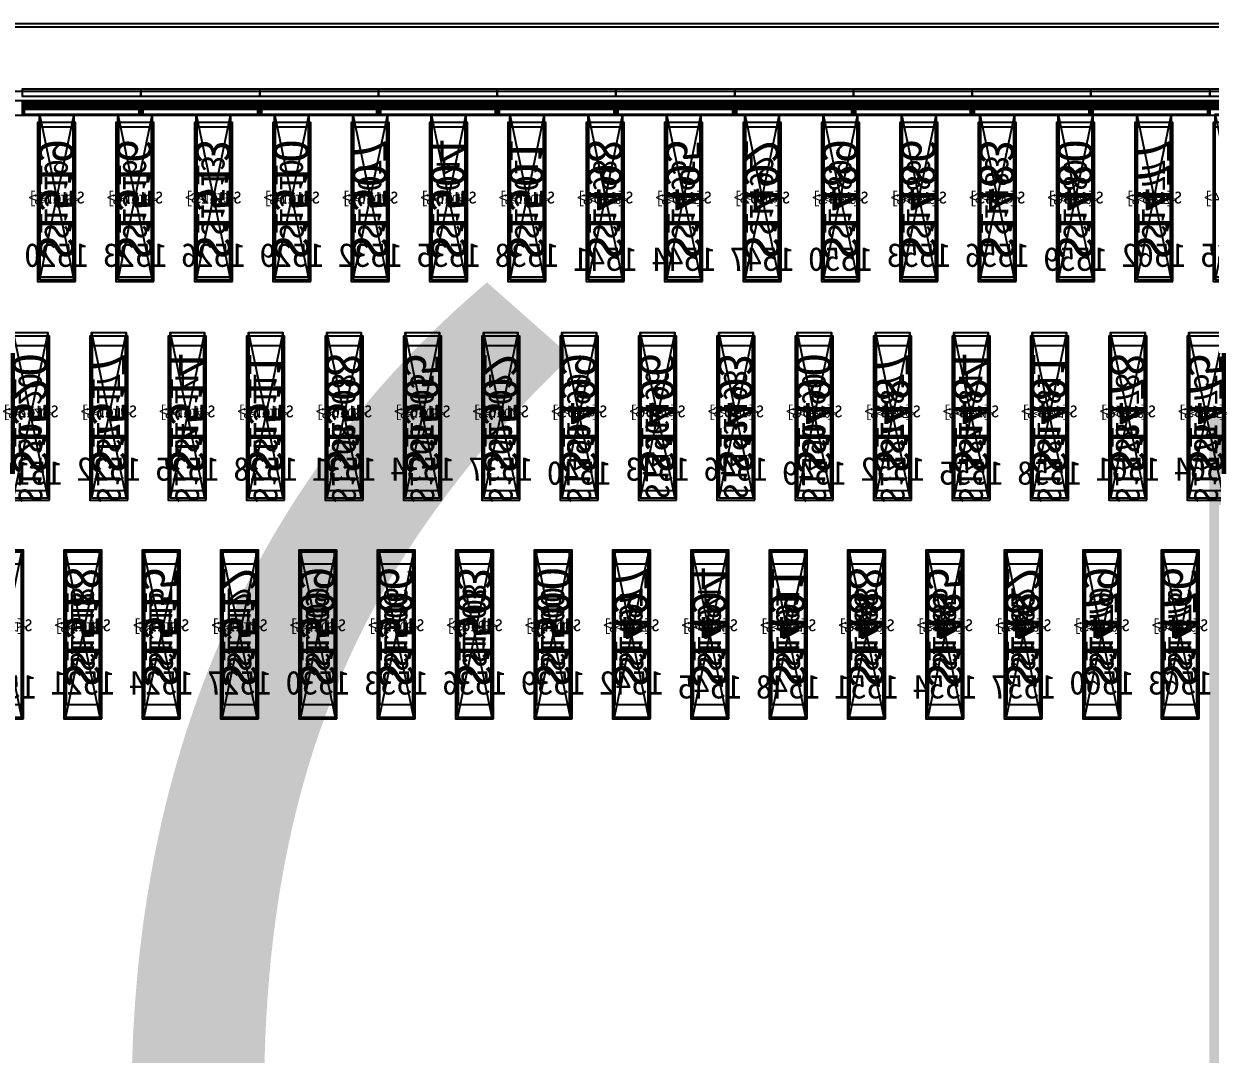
# Model space of a CAD drawing. Header units: millimetres. Extents: x 427 to 2444, y 137 to 817.
# Drawn here: x 1131.9975 to 1132.4971, y 301.2176 to 301.6514 of the extents above; entities that cross this region are included whole.
import ezdxf
from ezdxf.enums import TextEntityAlignment as Align

# ---------------------------------------------------------------- set-up
doc = ezdxf.new("R2010")
doc.units = ezdxf.units.MM
for name, color, linetype in [('L0', 211, 'Continuous'), ('L102', 91, 'Continuous'), ('L114', 213, 'Continuous'), ('L240', 60, 'Continuous'), ('L241', 200, 'Continuous'), ('L242', 51, 'Continuous'), ('L245', 53, 'Continuous'), ('L246', 93, 'Continuous'), ('L247', 13, 'Continuous'), ('L248', 171, 'Continuous'), ('L59', 140, 'Continuous'), ('L63', 4, 'Continuous'), ('L98', 150, 'Continuous')]:
    doc.layers.add(name, color=color, linetype=linetype)
doc.styles.add('txt', font='simhei.ttf')

# ---------------------------------------------------------------- blocks, each defined once
blk = doc.blocks.new('HX8394_F_PAD')
at = {"layer": 'L0'}
blk.add_lwpolyline([(-13.86, -0.4025), (-13.86, 0.4025), (13.86, 0.4025), (13.86, -0.4025), (-13.86, -0.4025)], close=True, dxfattribs=at)
at = {"layer": 'L241'}
blk.add_lwpolyline([(-13.9, -0.435), (-13.9, 0.435), (13.9, 0.435), (13.9, -0.435), (-13.9, -0.435)], close=True, dxfattribs=at)
at = {"layer": 'L242'}
for points in [[(3.167, 0.3285), (3.1655, 0.33), (3.1655, 0.392), (3.167, 0.3935), (3.18, 0.3935), (3.1815, 0.392), (3.1815, 0.33), (3.18, 0.3285), (3.167, 0.3285)], [(3.2, 0.3285), (3.1985, 0.33), (3.1985, 0.392), (3.2, 0.3935), (3.213, 0.3935), (3.2145, 0.392), (3.2145, 0.33), (3.213, 0.3285), (3.2, 0.3285)], [(3.233, 0.3285), (3.2315, 0.33), (3.2315, 0.392), (3.233, 0.3935), (3.246, 0.3935), (3.2475, 0.392), (3.2475, 0.33), (3.246, 0.3285), (3.233, 0.3285)], [(3.266, 0.3285), (3.2645, 0.33), (3.2645, 0.392), (3.266, 0.3935), (3.279, 0.3935), (3.2805, 0.392), (3.2805, 0.33), (3.279, 0.3285), (3.266, 0.3285)], [(3.299, 0.3285), (3.2975, 0.33), (3.2975, 0.392), (3.299, 0.3935), (3.312, 0.3935), (3.3135, 0.392), (3.3135, 0.33), (3.312, 0.3285), (3.299, 0.3285)], [(3.332, 0.3285), (3.3305, 0.33), (3.3305, 0.392), (3.332, 0.3935), (3.345, 0.3935), (3.3465, 0.392), (3.3465, 0.33), (3.345, 0.3285), (3.332, 0.3285)], [(3.365, 0.3285), (3.3635, 0.33), (3.3635, 0.392), (3.365, 0.3935), (3.378, 0.3935), (3.3795, 0.392), (3.3795, 0.33), (3.378, 0.3285), (3.365, 0.3285)], [(3.398, 0.3285), (3.3965, 0.33), (3.3965, 0.392), (3.398, 0.3935), (3.411, 0.3935), (3.4125, 0.392), (3.4125, 0.33), (3.411, 0.3285), (3.398, 0.3285)], [(3.431, 0.3285), (3.4295, 0.33), (3.4295, 0.392), (3.431, 0.3935), (3.444, 0.3935), (3.4455, 0.392), (3.4455, 0.33), (3.444, 0.3285), (3.431, 0.3285)], [(3.464, 0.3285), (3.4625, 0.33), (3.4625, 0.392), (3.464, 0.3935), (3.477, 0.3935), (3.4785, 0.392), (3.4785, 0.33), (3.477, 0.3285), (3.464, 0.3285)], [(3.497, 0.3285), (3.4955, 0.33), (3.4955, 0.392), (3.497, 0.3935), (3.51, 0.3935), (3.5115, 0.392), (3.5115, 0.33), (3.51, 0.3285), (3.497, 0.3285)], [(3.53, 0.3285), (3.5285, 0.33), (3.5285, 0.392), (3.53, 0.3935), (3.543, 0.3935), (3.5445, 0.392), (3.5445, 0.33), (3.543, 0.3285), (3.53, 0.3285)], [(3.563, 0.3285), (3.5615, 0.33), (3.5615, 0.392), (3.563, 0.3935), (3.576, 0.3935), (3.5775, 0.392), (3.5775, 0.33), (3.576, 0.3285), (3.563, 0.3285)], [(3.596, 0.3285), (3.5945, 0.33), (3.5945, 0.392), (3.596, 0.3935), (3.609, 0.3935), (3.6105, 0.392), (3.6105, 0.33), (3.609, 0.3285), (3.596, 0.3285)], [(3.629, 0.3285), (3.6275, 0.33), (3.6275, 0.392), (3.629, 0.3935), (3.642, 0.3935), (3.6435, 0.392), (3.6435, 0.33), (3.642, 0.3285), (3.629, 0.3285)], [(3.145, 0.2385), (3.1435, 0.24), (3.1435, 0.302), (3.145, 0.3035), (3.158, 0.3035), (3.1595, 0.302), (3.1595, 0.24), (3.158, 0.2385), (3.145, 0.2385)], [(3.178, 0.2385), (3.1765, 0.24), (3.1765, 0.302), (3.178, 0.3035), (3.191, 0.3035), (3.1925, 0.302), (3.1925, 0.24), (3.191, 0.2385), (3.178, 0.2385)], [(3.211, 0.2385), (3.2095, 0.24), (3.2095, 0.302), (3.211, 0.3035), (3.224, 0.3035), (3.2255, 0.302), (3.2255, 0.24), (3.224, 0.2385), (3.211, 0.2385)], [(3.244, 0.2385), (3.2425, 0.24), (3.2425, 0.302), (3.244, 0.3035), (3.257, 0.3035), (3.2585, 0.302), (3.2585, 0.24), (3.257, 0.2385), (3.244, 0.2385)], [(3.277, 0.2385), (3.2755, 0.24), (3.2755, 0.302), (3.277, 0.3035), (3.29, 0.3035), (3.2915, 0.302), (3.2915, 0.24), (3.29, 0.2385), (3.277, 0.2385)], [(3.31, 0.2385), (3.3085, 0.24), (3.3085, 0.302), (3.31, 0.3035), (3.323, 0.3035), (3.3245, 0.302), (3.3245, 0.24), (3.323, 0.2385), (3.31, 0.2385)], [(3.343, 0.2385), (3.3415, 0.24), (3.3415, 0.302), (3.343, 0.3035), (3.356, 0.3035), (3.3575, 0.302), (3.3575, 0.24), (3.356, 0.2385), (3.343, 0.2385)], [(3.376, 0.2385), (3.3745, 0.24), (3.3745, 0.302), (3.376, 0.3035), (3.389, 0.3035), (3.3905, 0.302), (3.3905, 0.24), (3.389, 0.2385), (3.376, 0.2385)], [(3.409, 0.2385), (3.4075, 0.24), (3.4075, 0.302), (3.409, 0.3035), (3.422, 0.3035), (3.4235, 0.302), (3.4235, 0.24), (3.422, 0.2385), (3.409, 0.2385)], [(3.442, 0.2385), (3.4405, 0.24), (3.4405, 0.302), (3.442, 0.3035), (3.455, 0.3035), (3.4565, 0.302), (3.4565, 0.24), (3.455, 0.2385), (3.442, 0.2385)], [(3.475, 0.2385), (3.4735, 0.24), (3.4735, 0.302), (3.475, 0.3035), (3.488, 0.3035), (3.4895, 0.302), (3.4895, 0.24), (3.488, 0.2385), (3.475, 0.2385)], [(3.508, 0.2385), (3.5065, 0.24), (3.5065, 0.302), (3.508, 0.3035), (3.521, 0.3035), (3.5225, 0.302), (3.5225, 0.24), (3.521, 0.2385), (3.508, 0.2385)], [(3.541, 0.2385), (3.5395, 0.24), (3.5395, 0.302), (3.541, 0.3035), (3.554, 0.3035), (3.5555, 0.302), (3.5555, 0.24), (3.554, 0.2385), (3.541, 0.2385)], [(3.574, 0.2385), (3.5725, 0.24), (3.5725, 0.302), (3.574, 0.3035), (3.587, 0.3035), (3.5885, 0.302), (3.5885, 0.24), (3.587, 0.2385), (3.574, 0.2385)], [(3.607, 0.2385), (3.6055, 0.24), (3.6055, 0.302), (3.607, 0.3035), (3.62, 0.3035), (3.6215, 0.302), (3.6215, 0.24), (3.62, 0.2385), (3.607, 0.2385)], [(3.64, 0.2385), (3.6385, 0.24), (3.6385, 0.302), (3.64, 0.3035), (3.653, 0.3035), (3.6545, 0.302), (3.6545, 0.24), (3.653, 0.2385), (3.64, 0.2385)], [(3.156, 0.1485), (3.1545, 0.15), (3.1545, 0.212), (3.156, 0.2135), (3.169, 0.2135), (3.1705, 0.212), (3.1705, 0.15), (3.169, 0.1485), (3.156, 0.1485)], [(3.189, 0.1485), (3.1875, 0.15), (3.1875, 0.212), (3.189, 0.2135), (3.202, 0.2135), (3.2035, 0.212), (3.2035, 0.15), (3.202, 0.1485), (3.189, 0.1485)], [(3.222, 0.1485), (3.2205, 0.15), (3.2205, 0.212), (3.222, 0.2135), (3.235, 0.2135), (3.2365, 0.212), (3.2365, 0.15), (3.235, 0.1485), (3.222, 0.1485)], [(3.255, 0.1485), (3.2535, 0.15), (3.2535, 0.212), (3.255, 0.2135), (3.268, 0.2135), (3.2695, 0.212), (3.2695, 0.15), (3.268, 0.1485), (3.255, 0.1485)], [(3.288, 0.1485), (3.2865, 0.15), (3.2865, 0.212), (3.288, 0.2135), (3.301, 0.2135), (3.3025, 0.212), (3.3025, 0.15), (3.301, 0.1485), (3.288, 0.1485)], [(3.321, 0.1485), (3.3195, 0.15), (3.3195, 0.212), (3.321, 0.2135), (3.334, 0.2135), (3.3355, 0.212), (3.3355, 0.15), (3.334, 0.1485), (3.321, 0.1485)], [(3.354, 0.1485), (3.3525, 0.15), (3.3525, 0.212), (3.354, 0.2135), (3.367, 0.2135), (3.3685, 0.212), (3.3685, 0.15), (3.367, 0.1485), (3.354, 0.1485)], [(3.387, 0.1485), (3.3855, 0.15), (3.3855, 0.212), (3.387, 0.2135), (3.4, 0.2135), (3.4015, 0.212), (3.4015, 0.15), (3.4, 0.1485), (3.387, 0.1485)], [(3.42, 0.1485), (3.4185, 0.15), (3.4185, 0.212), (3.42, 0.2135), (3.433, 0.2135), (3.4345, 0.212), (3.4345, 0.15), (3.433, 0.1485), (3.42, 0.1485)], [(3.453, 0.1485), (3.4515, 0.15), (3.4515, 0.212), (3.453, 0.2135), (3.466, 0.2135), (3.4675, 0.212), (3.4675, 0.15), (3.466, 0.1485), (3.453, 0.1485)], [(3.486, 0.1485), (3.4845, 0.15), (3.4845, 0.212), (3.486, 0.2135), (3.499, 0.2135), (3.5005, 0.212), (3.5005, 0.15), (3.499, 0.1485), (3.486, 0.1485)], [(3.519, 0.1485), (3.5175, 0.15), (3.5175, 0.212), (3.519, 0.2135), (3.532, 0.2135), (3.5335, 0.212), (3.5335, 0.15), (3.532, 0.1485), (3.519, 0.1485)], [(3.552, 0.1485), (3.5505, 0.15), (3.5505, 0.212), (3.552, 0.2135), (3.565, 0.2135), (3.5665, 0.212), (3.5665, 0.15), (3.565, 0.1485), (3.552, 0.1485)], [(3.585, 0.1485), (3.5835, 0.15), (3.5835, 0.212), (3.585, 0.2135), (3.598, 0.2135), (3.5995, 0.212), (3.5995, 0.15), (3.598, 0.1485), (3.585, 0.1485)], [(3.618, 0.1485), (3.6165, 0.15), (3.6165, 0.212), (3.618, 0.2135), (3.631, 0.2135), (3.6325, 0.212), (3.6325, 0.15), (3.631, 0.1485), (3.618, 0.1485)]]:
    blk.add_lwpolyline(points, close=True, dxfattribs=at)
at = {"layer": 'L247', "style": 'txt'}
for s, p in [('S1477', (3.1735, 0.361)), ('S1480', (3.2065, 0.361)), ('S1483', (3.2395, 0.362666)), ('S1486', (3.2725, 0.361)), ('S1489', (3.3055, 0.361)), ('S1492', (3.3385, 0.362666)), ('S1495', (3.3715, 0.361)), ('S1498', (3.4045, 0.361)), ('S1501', (3.4375, 0.361)), ('S1504', (3.4705, 0.361)), ('S1507', (3.5035, 0.361)), ('S1510', (3.5365, 0.361)), ('S1513', (3.5695, 0.362666)), ('S1516', (3.6025, 0.361)), ('S1519', (3.6355, 0.361)), ('S1475', (3.1515, 0.271)), ('S1478', (3.1845, 0.271)), ('S1481', (3.2175, 0.271)), ('S1484', (3.2505, 0.271)), ('S1487', (3.2835, 0.271)), ('S1490', (3.3165, 0.271)), ('S1493', (3.3495, 0.272666)), ('S1496', (3.3825, 0.272666)), ('S1499', (3.4155, 0.271)), ('S1502', (3.4485, 0.271)), ('S1505', (3.4815, 0.271)), ('S1508', (3.5145, 0.271)), ('S1511', (3.5475, 0.271)), ('S1514', (3.5805, 0.271)), ('S1517', (3.6135, 0.271)), ('S1520', (3.6465, 0.271)), ('S1476', (3.1625, 0.181)), ('S1479', (3.1955, 0.181)), ('S1482', (3.2285, 0.181)), ('S1485', (3.2615, 0.181)), ('S1488', (3.2945, 0.181)), ('S1491', (3.3275, 0.181)), ('S1494', (3.3605, 0.181)), ('S1497', (3.3935, 0.181)), ('S1500', (3.4265, 0.181)), ('S1503', (3.4595, 0.182666)), ('S1506', (3.4925, 0.181)), ('S1509', (3.5255, 0.181)), ('S1512', (3.5585, 0.181)), ('S1515', (3.5915, 0.181)), ('S1518', (3.6245, 0.181))]:
    blk.add_text(s, height=0.01, rotation=90, dxfattribs=at).set_placement(p, align=Align.MIDDLE_CENTER)
at = {"layer": 'L248', "style": 'txt'}
blk.add_text('27800x870(include SR&SL)', height=0.5, dxfattribs=at).set_placement((-0.381772, 0.019694), align=Align.MIDDLE_CENTER)
blk = doc.blocks.new('NTBUMP_65X16')
at = {"layer": 'L242'}
blk.add_lwpolyline([(-0.008, -0.0325), (-0.008, 0.0325), (0.008, 0.0325), (0.008, -0.0325), (-0.008, -0.0325)], close=True, dxfattribs=at)
blk = doc.blocks.new('ILI9881C_AA_NTBUMP_PM_875UM')
at = {"layer": 'L241'}
blk.add_lwpolyline([(-13.92, -0.4375), (-13.92, 0.4375), (13.92, 0.4375), (13.92, -0.4375), (-13.92, -0.4375)], close=True, dxfattribs=at)
at = {"rotation": 180}
for p in [(3.1735, 0.365), (3.2065, 0.365), (3.2395, 0.365), (3.2725, 0.365), (3.3055, 0.365), (3.3385, 0.365), (3.3715, 0.365), (3.4045, 0.365), (3.4375, 0.365), (3.4705, 0.365), (3.5035, 0.365), (3.5365, 0.365), (3.5695, 0.365), (3.6025, 0.365), (3.6355, 0.365), (3.1515, 0.275), (3.1845, 0.275), (3.2175, 0.275), (3.2505, 0.275), (3.2835, 0.275), (3.3165, 0.275), (3.3495, 0.275), (3.3825, 0.275), (3.4155, 0.275), (3.4485, 0.275), (3.4815, 0.275), (3.5145, 0.275), (3.5475, 0.275), (3.5805, 0.275), (3.6135, 0.275), (3.6465, 0.275), (3.1625, 0.185), (3.1955, 0.185), (3.2285, 0.185), (3.2615, 0.185), (3.2945, 0.185), (3.3275, 0.185), (3.3605, 0.185), (3.3935, 0.185), (3.4265, 0.185), (3.4595, 0.185), (3.4925, 0.185), (3.5255, 0.185), (3.5585, 0.185), (3.5915, 0.185), (3.6245, 0.185)]:
    blk.add_blockref('NTBUMP_65X16', p, dxfattribs=at)
at = {"layer": 'L246', "style": 'txt'}
for s, p in [('S1504', (3.4705, 0.365)), ('S1477', (3.1735, 0.365)), ('S1480', (3.2065, 0.365)), ('S1483', (3.2395, 0.365)), ('S1486', (3.2725, 0.365)), ('S1489', (3.3055, 0.365)), ('S1492', (3.3385, 0.365)), ('S1495', (3.3715, 0.365)), ('S1498', (3.4045, 0.365)), ('S1501', (3.4375, 0.365)), ('S1507', (3.5035, 0.365)), ('S1510', (3.5365, 0.365)), ('S1513', (3.5695, 0.365)), ('S1516', (3.6025, 0.365)), ('S1519', (3.6355, 0.365)), ('S1484', (3.2505, 0.275)), ('S1514', (3.5805, 0.275)), ('S1475', (3.1515, 0.275)), ('S1478', (3.1845, 0.275)), ('S1481', (3.2175, 0.275)), ('S1487', (3.2835, 0.275)), ('S1490', (3.3165, 0.275)), ('S1493', (3.3495, 0.275)), ('S1496', (3.3825, 0.275)), ('S1499', (3.4155, 0.275)), ('S1502', (3.4485, 0.275)), ('S1505', (3.4815, 0.275)), ('S1508', (3.5145, 0.275)), ('S1511', (3.5475, 0.275)), ('S1517', (3.6135, 0.275)), ('S1520', (3.6465, 0.275)), ('S1476', (3.1625, 0.185)), ('S1479', (3.1955, 0.185)), ('S1482', (3.2285, 0.185)), ('S1485', (3.2615, 0.185)), ('S1488', (3.2945, 0.185)), ('S1491', (3.3275, 0.185)), ('S1494', (3.3605, 0.185)), ('S1497', (3.3935, 0.185)), ('S1500', (3.4265, 0.185)), ('S1503', (3.4595, 0.185)), ('S1506', (3.4925, 0.185)), ('S1509', (3.5255, 0.185)), ('S1512', (3.5585, 0.185)), ('S1515', (3.5915, 0.185)), ('S1518', (3.6245, 0.185))]:
    blk.add_text(s, height=0.015, rotation=90, dxfattribs=at).set_placement(p, align=Align.MIDDLE_CENTER)
for s, p in [('1565', (3.1405, 0.341666)), ('1562', (3.1735, 0.341666)), ('1559', (3.2065, 0.34)), ('1556', (3.2395, 0.341666)), ('1553', (3.2725, 0.341666)), ('1550', (3.3055, 0.34)), ('1547', (3.3385, 0.34)), ('1544', (3.3715, 0.34)), ('1541', (3.4045, 0.34)), ('1538', (3.4375, 0.341666)), ('1535', (3.4705, 0.341666)), ('1532', (3.5035, 0.341666)), ('1529', (3.5365, 0.341666)), ('1526', (3.5695, 0.341666)), ('1523', (3.6025, 0.341666)), ('1520', (3.6355, 0.341666)), ('1564', (3.1515, 0.251666)), ('1561', (3.1845, 0.251666)), ('1558', (3.2175, 0.25)), ('1552', (3.2835, 0.251666)), ('1549', (3.3165, 0.25)), ('1546', (3.3495, 0.251666)), ('1543', (3.3825, 0.251666)), ('1540', (3.4155, 0.25)), ('1537', (3.4485, 0.251666)), ('1534', (3.4815, 0.251666)), ('1531', (3.5145, 0.251666)), ('1528', (3.5475, 0.251666)), ('1525', (3.5805, 0.251666)), ('1522', (3.6135, 0.251666)), ('1519', (3.6465, 0.25)), ('1555', (3.2505, 0.25)), ('1563', (3.1625, 0.161666)), ('1560', (3.1955, 0.161666)), ('1548', (3.3275, 0.16)), ('1542', (3.3935, 0.161666)), ('1539', (3.4265, 0.161666)), ('1536', (3.4595, 0.161666)), ('1533', (3.4925, 0.161666)), ('1530', (3.5255, 0.161666)), ('1527', (3.5585, 0.161666)), ('1524', (3.5915, 0.161666)), ('1521', (3.6245, 0.161666)), ('1518', (3.6575, 0.16)), ('1557', (3.2285, 0.16)), ('1554', (3.2615, 0.16)), ('1551', (3.2945, 0.16)), ('1545', (3.3605, 0.16))]:
    blk.add_text(s, height=0.01, dxfattribs=at).set_placement(p, align=Align.MIDDLE_CENTER)
blk = doc.blocks.new('OUT_3BUMP')
at = {"layer": 'L242'}
for points in [[(0, 0.206), (0, 0.271), (0.016, 0.271), (0.016, 0.206), (0, 0.206)], [(0.011, 0.116), (0.011, 0.181), (0.027, 0.181), (0.027, 0.116), (0.011, 0.116)], [(0.022, 0.026), (0.022, 0.091), (0.038, 0.091), (0.038, 0.026), (0.022, 0.026)]]:
    blk.add_lwpolyline(points, close=True, dxfattribs=at)
blk = doc.blocks.new('JD9365Z_PAD_20170829_Y880')
at = {"layer": 'L241'}
blk.add_lwpolyline([(-13.95, -0.41), (-13.95, 0.41), (13.95, 0.41), (13.95, -0.41), (-13.95, -0.41)], close=True, dxfattribs=at)
at = {"row_count": 1, "column_count": 372, "row_spacing": 0.245, "column_spacing": 0.033}
blk.add_blockref('OUT_3BUMP', (1.3835, 0.13), dxfattribs=at)
at = {"layer": 'L240', "style": 'txt'}
for s, p in [('S[1234]', (3.1405, 0.369333)), ('S[1237]', (3.1735, 0.369333)), ('S[1240]', (3.2065, 0.369333)), ('S[1243]', (3.2395, 0.369333)), ('S[1246]', (3.2725, 0.369333)), ('S[1249]', (3.3055, 0.369333)), ('S[1252]', (3.3385, 0.369333)), ('S[1255]', (3.3715, 0.369333)), ('S[1258]', (3.4045, 0.369333)), ('S[1261]', (3.4375, 0.369333)), ('S[1264]', (3.4705, 0.369333)), ('S[1267]', (3.5035, 0.369333)), ('S[1270]', (3.5365, 0.369333)), ('S[1273]', (3.5695, 0.369333)), ('S[1276]', (3.6025, 0.369333)), ('S[1279]', (3.6355, 0.369333)), ('S[1235]', (3.1515, 0.279333)), ('S[1238]', (3.1845, 0.279333)), ('S[1241]', (3.2175, 0.279333)), ('S[1244]', (3.2505, 0.279333)), ('S[1247]', (3.2835, 0.279333)), ('S[1250]', (3.3165, 0.279333)), ('S[1253]', (3.3495, 0.279333)), ('S[1256]', (3.3825, 0.279333)), ('S[1259]', (3.4155, 0.279333)), ('S[1262]', (3.4485, 0.279333)), ('S[1265]', (3.4815, 0.279333)), ('S[1268]', (3.5145, 0.279333)), ('S[1271]', (3.5475, 0.279333)), ('S[1274]', (3.5805, 0.279333)), ('S[1277]', (3.6135, 0.279333)), ('S[1280]', (3.6465, 0.279333)), ('S[1236]', (3.1625, 0.189333)), ('S[1239]', (3.1955, 0.189333)), ('S[1242]', (3.2285, 0.189333)), ('S[1245]', (3.2615, 0.189333)), ('S[1248]', (3.2945, 0.189333)), ('S[1251]', (3.3275, 0.189333)), ('S[1254]', (3.3605, 0.189333)), ('S[1257]', (3.3935, 0.189333)), ('S[1260]', (3.4265, 0.189333)), ('S[1263]', (3.4595, 0.189333)), ('S[1266]', (3.4925, 0.189333)), ('S[1269]', (3.5255, 0.189333)), ('S[1272]', (3.5585, 0.189333)), ('S[1275]', (3.5915, 0.189333)), ('S[1278]', (3.6245, 0.189333)), ('S[1281]', (3.6575, 0.189333))]:
    blk.add_text(s, height=0.005, dxfattribs=at).set_placement(p, align=Align.MIDDLE_CENTER)
blk = doc.blocks.new('NV3052C3P_BUMP_ORI_20190911')
at = {"layer": 'L241'}
blk.add_lwpolyline([(-13.8, -0.398), (-13.8, 0.398), (13.8, 0.398), (13.8, -0.398), (-13.8, -0.398)], close=True, dxfattribs=at)
at = {"layer": 'L242'}
for points in [[(3.1655, 0.32), (3.1655, 0.385), (3.1815, 0.385), (3.1815, 0.32), (3.1655, 0.32)], [(3.1985, 0.32), (3.1985, 0.385), (3.2145, 0.385), (3.2145, 0.32), (3.1985, 0.32)], [(3.2315, 0.32), (3.2315, 0.385), (3.2475, 0.385), (3.2475, 0.32), (3.2315, 0.32)], [(3.2645, 0.32), (3.2645, 0.385), (3.2805, 0.385), (3.2805, 0.32), (3.2645, 0.32)], [(3.2975, 0.32), (3.2975, 0.385), (3.3135, 0.385), (3.3135, 0.32), (3.2975, 0.32)], [(3.3305, 0.32), (3.3305, 0.385), (3.3465, 0.385), (3.3465, 0.32), (3.3305, 0.32)], [(3.3635, 0.32), (3.3635, 0.385), (3.3795, 0.385), (3.3795, 0.32), (3.3635, 0.32)], [(3.3965, 0.32), (3.3965, 0.385), (3.4125, 0.385), (3.4125, 0.32), (3.3965, 0.32)], [(3.4295, 0.32), (3.4295, 0.385), (3.4455, 0.385), (3.4455, 0.32), (3.4295, 0.32)], [(3.4625, 0.32), (3.4625, 0.385), (3.4785, 0.385), (3.4785, 0.32), (3.4625, 0.32)], [(3.4955, 0.32), (3.4955, 0.385), (3.5115, 0.385), (3.5115, 0.32), (3.4955, 0.32)], [(3.5285, 0.32), (3.5285, 0.385), (3.5445, 0.385), (3.5445, 0.32), (3.5285, 0.32)], [(3.5615, 0.32), (3.5615, 0.385), (3.5775, 0.385), (3.5775, 0.32), (3.5615, 0.32)], [(3.5945, 0.32), (3.5945, 0.385), (3.6105, 0.385), (3.6105, 0.32), (3.5945, 0.32)], [(3.6275, 0.32), (3.6275, 0.385), (3.6435, 0.385), (3.6435, 0.32), (3.6275, 0.32)], [(3.1435, 0.23), (3.1435, 0.295), (3.1595, 0.295), (3.1595, 0.23), (3.1435, 0.23)], [(3.1765, 0.23), (3.1765, 0.295), (3.1925, 0.295), (3.1925, 0.23), (3.1765, 0.23)], [(3.2095, 0.23), (3.2095, 0.295), (3.2255, 0.295), (3.2255, 0.23), (3.2095, 0.23)], [(3.2425, 0.23), (3.2425, 0.295), (3.2585, 0.295), (3.2585, 0.23), (3.2425, 0.23)], [(3.2755, 0.23), (3.2755, 0.295), (3.2915, 0.295), (3.2915, 0.23), (3.2755, 0.23)], [(3.3085, 0.23), (3.3085, 0.295), (3.3245, 0.295), (3.3245, 0.23), (3.3085, 0.23)], [(3.3415, 0.23), (3.3415, 0.295), (3.3575, 0.295), (3.3575, 0.23), (3.3415, 0.23)], [(3.3745, 0.23), (3.3745, 0.295), (3.3905, 0.295), (3.3905, 0.23), (3.3745, 0.23)], [(3.4075, 0.23), (3.4075, 0.295), (3.4235, 0.295), (3.4235, 0.23), (3.4075, 0.23)], [(3.4405, 0.23), (3.4405, 0.295), (3.4565, 0.295), (3.4565, 0.23), (3.4405, 0.23)], [(3.4735, 0.23), (3.4735, 0.295), (3.4895, 0.295), (3.4895, 0.23), (3.4735, 0.23)], [(3.5065, 0.23), (3.5065, 0.295), (3.5225, 0.295), (3.5225, 0.23), (3.5065, 0.23)], [(3.5395, 0.23), (3.5395, 0.295), (3.5555, 0.295), (3.5555, 0.23), (3.5395, 0.23)], [(3.5725, 0.23), (3.5725, 0.295), (3.5885, 0.295), (3.5885, 0.23), (3.5725, 0.23)], [(3.6055, 0.23), (3.6055, 0.295), (3.6215, 0.295), (3.6215, 0.23), (3.6055, 0.23)], [(3.6385, 0.23), (3.6385, 0.295), (3.6545, 0.295), (3.6545, 0.23), (3.6385, 0.23)], [(3.1545, 0.14), (3.1545, 0.205), (3.1705, 0.205), (3.1705, 0.14), (3.1545, 0.14)], [(3.1875, 0.14), (3.1875, 0.205), (3.2035, 0.205), (3.2035, 0.14), (3.1875, 0.14)], [(3.2205, 0.14), (3.2205, 0.205), (3.2365, 0.205), (3.2365, 0.14), (3.2205, 0.14)], [(3.2535, 0.14), (3.2535, 0.205), (3.2695, 0.205), (3.2695, 0.14), (3.2535, 0.14)], [(3.2865, 0.14), (3.2865, 0.205), (3.3025, 0.205), (3.3025, 0.14), (3.2865, 0.14)], [(3.3195, 0.14), (3.3195, 0.205), (3.3355, 0.205), (3.3355, 0.14), (3.3195, 0.14)], [(3.3525, 0.14), (3.3525, 0.205), (3.3685, 0.205), (3.3685, 0.14), (3.3525, 0.14)], [(3.3855, 0.14), (3.3855, 0.205), (3.4015, 0.205), (3.4015, 0.14), (3.3855, 0.14)], [(3.4185, 0.14), (3.4185, 0.205), (3.4345, 0.205), (3.4345, 0.14), (3.4185, 0.14)], [(3.4515, 0.14), (3.4515, 0.205), (3.4675, 0.205), (3.4675, 0.14), (3.4515, 0.14)], [(3.4845, 0.14), (3.4845, 0.205), (3.5005, 0.205), (3.5005, 0.14), (3.4845, 0.14)], [(3.5175, 0.14), (3.5175, 0.205), (3.5335, 0.205), (3.5335, 0.14), (3.5175, 0.14)], [(3.5505, 0.14), (3.5505, 0.205), (3.5665, 0.205), (3.5665, 0.14), (3.5505, 0.14)], [(3.5835, 0.14), (3.5835, 0.205), (3.5995, 0.205), (3.5995, 0.14), (3.5835, 0.14)], [(3.6165, 0.14), (3.6165, 0.205), (3.6325, 0.205), (3.6325, 0.14), (3.6165, 0.14)]]:
    blk.add_lwpolyline(points, close=True, dxfattribs=at)
at = {"layer": 'L245', "style": 'txt'}
for s, p in [('S<1474>', (3.140473, 0.353333)), ('S<1477>', (3.173473, 0.353333)), ('S<1480>', (3.206473, 0.353333)), ('S<1483>', (3.239473, 0.353333)), ('S<1486>', (3.272473, 0.353333)), ('S<1489>', (3.305473, 0.353333)), ('S<1492>', (3.338473, 0.353333)), ('S<1495>', (3.371473, 0.353333)), ('S<1498>', (3.404473, 0.353333)), ('S<1501>', (3.437473, 0.353333)), ('S<1504>', (3.470473, 0.353333)), ('S<1507>', (3.503473, 0.353333)), ('S<1510>', (3.536473, 0.353333)), ('S<1513>', (3.569473, 0.353333)), ('S<1516>', (3.602473, 0.353333)), ('S<1519>', (3.635473, 0.353333)), ('S<1475>', (3.151473, 0.263333)), ('S<1478>', (3.184473, 0.263333)), ('S<1481>', (3.217473, 0.263333)), ('S<1484>', (3.250473, 0.263333)), ('S<1487>', (3.283473, 0.263333)), ('S<1490>', (3.316473, 0.263333)), ('S<1493>', (3.349473, 0.263333)), ('S<1496>', (3.382473, 0.263333)), ('S<1499>', (3.415473, 0.263333)), ('S<1502>', (3.448473, 0.263333)), ('S<1505>', (3.481473, 0.263333)), ('S<1508>', (3.514473, 0.263333)), ('S<1511>', (3.547473, 0.263333)), ('S<1514>', (3.580473, 0.263333)), ('S<1517>', (3.613473, 0.263333)), ('S<1520>', (3.646473, 0.263333)), ('S<1476>', (3.162473, 0.173333)), ('S<1479>', (3.195473, 0.173333)), ('S<1482>', (3.228473, 0.173333)), ('S<1485>', (3.261473, 0.173333)), ('S<1488>', (3.294473, 0.173333)), ('S<1491>', (3.327473, 0.173333)), ('S<1494>', (3.360473, 0.173333)), ('S<1497>', (3.393473, 0.173333)), ('S<1500>', (3.426473, 0.173333)), ('S<1503>', (3.459473, 0.173333)), ('S<1506>', (3.492473, 0.173333)), ('S<1509>', (3.525473, 0.173333)), ('S<1512>', (3.558473, 0.173333)), ('S<1515>', (3.591473, 0.173333)), ('S<1518>', (3.624473, 0.173333)), ('S<1521>', (3.657473, 0.173333))]:
    blk.add_text(s, height=0.005, dxfattribs=at).set_placement(p, align=Align.MIDDLE_CENTER)
blk = doc.blocks.new('BUMP_14_65')
at = {"layer": 'L242'}
blk.add_lwpolyline([(-0.007, -0.022), (-0.007, 0.043), (0.007, 0.043), (0.007, -0.022), (-0.007, -0.022)], close=True, dxfattribs=at)
blk = doc.blocks.new('FL11283_A_OTHER')
at = {"layer": 'L102'}
blk.add_lwpolyline([(0, 0), (0, 0.41), (13.86, 0.41), (13.86, 0), (0, 0)], close=True, dxfattribs=at)
at = {"layer": 'L241'}
blk.add_lwpolyline([(-13.86, -0.41), (-13.86, 0.41), (13.86, 0.41), (13.86, 0.404), (-13.854, 0.404), (-13.854, -0.404), (13.854, -0.404), (13.854, 0.404), (13.86, 0.404), (13.86, -0.41), (-13.86, -0.41)], close=True, dxfattribs=at)
at = {"layer": 'L59'}
blk.add_lwpolyline([(-13.86, -0.41), (-13.86, 0.41), (13.86, 0.41), (13.86, -0.41), (-13.86, -0.41)], close=True, dxfattribs=at)
for p in [(3.1735, 0.358), (3.2065, 0.358), (3.2395, 0.358), (3.2725, 0.358), (3.3055, 0.358), (3.3385, 0.358), (3.3715, 0.358), (3.4045, 0.358), (3.4375, 0.358), (3.4705, 0.358), (3.5035, 0.358), (3.5365, 0.358), (3.5695, 0.358), (3.6025, 0.358), (3.6355, 0.358), (3.1515, 0.268), (3.1845, 0.268), (3.2175, 0.268), (3.2505, 0.268), (3.2835, 0.268), (3.3165, 0.268), (3.3495, 0.268), (3.3825, 0.268), (3.4155, 0.268), (3.4485, 0.268), (3.4815, 0.268), (3.5145, 0.268), (3.5475, 0.268), (3.5805, 0.268), (3.6135, 0.268), (3.6465, 0.268), (3.1625, 0.178), (3.1955, 0.178), (3.2285, 0.178), (3.2615, 0.178), (3.2945, 0.178), (3.3275, 0.178), (3.3605, 0.178), (3.3935, 0.178), (3.4265, 0.178), (3.4595, 0.178), (3.4925, 0.178), (3.5255, 0.178), (3.5585, 0.178), (3.5915, 0.178), (3.6245, 0.178)]:
    blk.add_blockref('BUMP_14_65', p)
at = {"layer": 'L102', "style": 'txt'}
for s, p in [('S1477', (3.1735, 0.3685)), ('S1480', (3.2065, 0.3685)), ('S1483', (3.2395, 0.370166)), ('S1486', (3.2725, 0.3685)), ('S1489', (3.3055, 0.3685)), ('S1492', (3.3385, 0.370166)), ('S1495', (3.3715, 0.3685)), ('S1498', (3.4045, 0.3685)), ('S1501', (3.4375, 0.3685)), ('S1504', (3.4705, 0.3685)), ('S1507', (3.5035, 0.3685)), ('S1510', (3.5365, 0.3685)), ('S1513', (3.5695, 0.370166)), ('S1516', (3.6025, 0.3685)), ('S1519', (3.6355, 0.3685)), ('S1493', (3.3495, 0.259166)), ('S1496', (3.3825, 0.259166)), ('S1475', (3.1515, 0.2575)), ('S1478', (3.1845, 0.2575)), ('S1481', (3.2175, 0.2575)), ('S1484', (3.2505, 0.2575)), ('S1487', (3.2835, 0.2575)), ('S1490', (3.3165, 0.2575)), ('S1499', (3.4155, 0.2575)), ('S1502', (3.4485, 0.2575)), ('S1505', (3.4815, 0.2575)), ('S1508', (3.5145, 0.2575)), ('S1511', (3.5475, 0.2575)), ('S1514', (3.5805, 0.2575)), ('S1517', (3.6135, 0.2575)), ('S1520', (3.6465, 0.2575)), ('S1476', (3.1625, 0.1865)), ('S1479', (3.1955, 0.1865)), ('S1482', (3.2285, 0.1865)), ('S1485', (3.2615, 0.1865)), ('S1488', (3.2945, 0.1865)), ('S1491', (3.3275, 0.1865)), ('S1494', (3.3605, 0.1865)), ('S1497', (3.3935, 0.1865)), ('S1500', (3.4265, 0.1865)), ('S1503', (3.4595, 0.188166)), ('S1506', (3.4925, 0.1865)), ('S1509', (3.5255, 0.1865)), ('S1512', (3.5585, 0.1865)), ('S1515', (3.5915, 0.1865)), ('S1518', (3.6245, 0.1865))]:
    blk.add_text(s, height=0.01, rotation=90, dxfattribs=at).set_placement(p, align=Align.MIDDLE_CENTER)
blk = doc.blocks.new('GC9702_LCDPAD_BUMP')
at = {"layer": 'L242'}
blk.add_lwpolyline([(-0.008, -0.0325), (-0.008, 0.0325), (0.008, 0.0325), (0.008, -0.0325), (-0.008, -0.0325)], close=True, dxfattribs=at)
blk = doc.blocks.new('GC9702_BUMP_NOCOMPENSATION')
at = {"layer": 'L114', "const_width": 0.004}
for points in [[(3.1, 0.378), (3.15, 0.378)], [(3.1, 0.378), (3.15, 0.378)], [(3.1, 0.378), (3.15, 0.378)], [(3.1, 0.378), (3.15, 0.378)], [(3.15, 0.378), (3.2, 0.378)], [(3.15, 0.378), (3.2, 0.378)], [(3.15, 0.378), (3.2, 0.378)], [(3.15, 0.378), (3.2, 0.378)], [(3.2, 0.378), (3.25, 0.378)], [(3.2, 0.378), (3.25, 0.378)], [(3.2, 0.378), (3.25, 0.378)], [(3.2, 0.378), (3.25, 0.378)], [(3.25, 0.378), (3.3, 0.378)], [(3.25, 0.378), (3.3, 0.378)], [(3.25, 0.378), (3.3, 0.378)], [(3.25, 0.378), (3.3, 0.378)], [(3.3, 0.378), (3.35, 0.378)], [(3.3, 0.378), (3.35, 0.378)], [(3.3, 0.378), (3.35, 0.378)], [(3.3, 0.378), (3.35, 0.378)], [(3.35, 0.378), (3.4, 0.378)], [(3.35, 0.378), (3.4, 0.378)], [(3.35, 0.378), (3.4, 0.378)], [(3.35, 0.378), (3.4, 0.378)], [(3.4, 0.378), (3.45, 0.378)], [(3.4, 0.378), (3.45, 0.378)], [(3.4, 0.378), (3.45, 0.378)], [(3.4, 0.378), (3.45, 0.378)], [(3.45, 0.378), (3.5, 0.378)], [(3.45, 0.378), (3.5, 0.378)], [(3.45, 0.378), (3.5, 0.378)], [(3.45, 0.378), (3.5, 0.378)], [(3.5, 0.378), (3.55, 0.378)], [(3.5, 0.378), (3.55, 0.378)], [(3.5, 0.378), (3.55, 0.378)], [(3.5, 0.378), (3.55, 0.378)], [(3.55, 0.378), (3.6, 0.378)], [(3.55, 0.378), (3.6, 0.378)], [(3.55, 0.378), (3.6, 0.378)], [(3.55, 0.378), (3.6, 0.378)], [(3.6, 0.378), (3.65, 0.378)], [(3.6, 0.378), (3.65, 0.378)], [(3.6, 0.378), (3.65, 0.378)], [(3.6, 0.378), (3.65, 0.378)]]:
    blk.add_lwpolyline(points, dxfattribs=at)
at = {"layer": 'L114'}
for points in [[(3.1, 0.374), (3.1, 0.38), (3.15, 0.38), (3.15, 0.374), (3.1, 0.374)], [(3.1, 0.374), (3.1, 0.38), (3.15, 0.38), (3.15, 0.374), (3.1, 0.374)], [(3.15, 0.374), (3.15, 0.38), (3.2, 0.38), (3.2, 0.374), (3.15, 0.374)], [(3.15, 0.374), (3.15, 0.38), (3.2, 0.38), (3.2, 0.374), (3.15, 0.374)], [(3.2, 0.374), (3.2, 0.38), (3.25, 0.38), (3.25, 0.374), (3.2, 0.374)], [(3.2, 0.374), (3.2, 0.38), (3.25, 0.38), (3.25, 0.374), (3.2, 0.374)], [(3.25, 0.374), (3.25, 0.38), (3.3, 0.38), (3.3, 0.374), (3.25, 0.374)], [(3.25, 0.374), (3.25, 0.38), (3.3, 0.38), (3.3, 0.374), (3.25, 0.374)], [(3.3, 0.374), (3.3, 0.38), (3.35, 0.38), (3.35, 0.374), (3.3, 0.374)], [(3.3, 0.374), (3.3, 0.38), (3.35, 0.38), (3.35, 0.374), (3.3, 0.374)], [(3.35, 0.374), (3.35, 0.38), (3.4, 0.38), (3.4, 0.374), (3.35, 0.374)], [(3.35, 0.374), (3.35, 0.38), (3.4, 0.38), (3.4, 0.374), (3.35, 0.374)], [(3.4, 0.374), (3.4, 0.38), (3.45, 0.38), (3.45, 0.374), (3.4, 0.374)], [(3.4, 0.374), (3.4, 0.38), (3.45, 0.38), (3.45, 0.374), (3.4, 0.374)], [(3.45, 0.374), (3.45, 0.38), (3.5, 0.38), (3.5, 0.374), (3.45, 0.374)], [(3.45, 0.374), (3.45, 0.38), (3.5, 0.38), (3.5, 0.374), (3.45, 0.374)], [(3.5, 0.374), (3.5, 0.38), (3.55, 0.38), (3.55, 0.374), (3.5, 0.374)], [(3.5, 0.374), (3.5, 0.38), (3.55, 0.38), (3.55, 0.374), (3.5, 0.374)], [(3.55, 0.374), (3.55, 0.38), (3.6, 0.38), (3.6, 0.374), (3.55, 0.374)], [(3.55, 0.374), (3.55, 0.38), (3.6, 0.38), (3.6, 0.374), (3.55, 0.374)], [(3.6, 0.374), (3.6, 0.38), (3.65, 0.38), (3.65, 0.374), (3.6, 0.374)], [(3.6, 0.374), (3.6, 0.38), (3.65, 0.38), (3.65, 0.374), (3.6, 0.374)], [(3.15074, 0.37443), (3.15074, 0.379), (3.19918, 0.379), (3.19918, 0.37443), (3.15074, 0.37443)], [(3.15074, 0.37443), (3.15074, 0.379), (3.19918, 0.379), (3.19918, 0.37443), (3.15074, 0.37443)], [(3.20074, 0.37443), (3.20074, 0.379), (3.24918, 0.379), (3.24918, 0.37443), (3.20074, 0.37443)], [(3.20074, 0.37443), (3.20074, 0.379), (3.24918, 0.379), (3.24918, 0.37443), (3.20074, 0.37443)], [(3.25074, 0.37443), (3.25074, 0.379), (3.29918, 0.379), (3.29918, 0.37443), (3.25074, 0.37443)], [(3.25074, 0.37443), (3.25074, 0.379), (3.29918, 0.379), (3.29918, 0.37443), (3.25074, 0.37443)], [(3.30074, 0.37443), (3.30074, 0.379), (3.34918, 0.379), (3.34918, 0.37443), (3.30074, 0.37443)], [(3.30074, 0.37443), (3.30074, 0.379), (3.34918, 0.379), (3.34918, 0.37443), (3.30074, 0.37443)], [(3.35074, 0.37443), (3.35074, 0.379), (3.39918, 0.379), (3.39918, 0.37443), (3.35074, 0.37443)], [(3.35074, 0.37443), (3.35074, 0.379), (3.39918, 0.379), (3.39918, 0.37443), (3.35074, 0.37443)], [(3.40074, 0.37443), (3.40074, 0.379), (3.44918, 0.379), (3.44918, 0.37443), (3.40074, 0.37443)], [(3.40074, 0.37443), (3.40074, 0.379), (3.44918, 0.379), (3.44918, 0.37443), (3.40074, 0.37443)], [(3.45074, 0.37443), (3.45074, 0.379), (3.49918, 0.379), (3.49918, 0.37443), (3.45074, 0.37443)], [(3.45074, 0.37443), (3.45074, 0.379), (3.49918, 0.379), (3.49918, 0.37443), (3.45074, 0.37443)], [(3.50074, 0.37443), (3.50074, 0.379), (3.54918, 0.379), (3.54918, 0.37443), (3.50074, 0.37443)], [(3.50074, 0.37443), (3.50074, 0.379), (3.54918, 0.379), (3.54918, 0.37443), (3.50074, 0.37443)], [(3.55074, 0.37443), (3.55074, 0.379), (3.59918, 0.379), (3.59918, 0.37443), (3.55074, 0.37443)], [(3.55074, 0.37443), (3.55074, 0.379), (3.59918, 0.379), (3.59918, 0.37443), (3.55074, 0.37443)], [(3.60074, 0.37443), (3.60074, 0.379), (3.64918, 0.379), (3.64918, 0.37443), (3.60074, 0.37443)], [(3.60074, 0.37443), (3.60074, 0.379), (3.64918, 0.379), (3.64918, 0.37443), (3.60074, 0.37443)]]:
    blk.add_lwpolyline(points, close=True, dxfattribs=at)
at = {"layer": 'L241'}
for points in [[(3.1, 0.382), (3.1, 0.385), (3.15, 0.385), (3.15, 0.382), (3.1, 0.382)], [(3.1, 0.382), (3.1, 0.385), (3.15, 0.385), (3.15, 0.382), (3.1, 0.382)], [(3.15, 0.382), (3.15, 0.385), (3.2, 0.385), (3.2, 0.382), (3.15, 0.382)], [(3.15, 0.382), (3.15, 0.385), (3.2, 0.385), (3.2, 0.382), (3.15, 0.382)], [(3.2, 0.382), (3.2, 0.385), (3.25, 0.385), (3.25, 0.382), (3.2, 0.382)], [(3.2, 0.382), (3.2, 0.385), (3.25, 0.385), (3.25, 0.382), (3.2, 0.382)], [(3.25, 0.382), (3.25, 0.385), (3.3, 0.385), (3.3, 0.382), (3.25, 0.382)], [(3.25, 0.382), (3.25, 0.385), (3.3, 0.385), (3.3, 0.382), (3.25, 0.382)], [(3.3, 0.382), (3.3, 0.385), (3.35, 0.385), (3.35, 0.382), (3.3, 0.382)], [(3.3, 0.382), (3.3, 0.385), (3.35, 0.385), (3.35, 0.382), (3.3, 0.382)], [(3.35, 0.382), (3.35, 0.385), (3.4, 0.385), (3.4, 0.382), (3.35, 0.382)], [(3.35, 0.382), (3.35, 0.385), (3.4, 0.385), (3.4, 0.382), (3.35, 0.382)], [(3.4, 0.382), (3.4, 0.385), (3.45, 0.385), (3.45, 0.382), (3.4, 0.382)], [(3.4, 0.382), (3.4, 0.385), (3.45, 0.385), (3.45, 0.382), (3.4, 0.382)], [(3.45, 0.382), (3.45, 0.385), (3.5, 0.385), (3.5, 0.382), (3.45, 0.382)], [(3.45, 0.382), (3.45, 0.385), (3.5, 0.385), (3.5, 0.382), (3.45, 0.382)], [(3.5, 0.382), (3.5, 0.385), (3.55, 0.385), (3.55, 0.382), (3.5, 0.382)], [(3.5, 0.382), (3.5, 0.385), (3.55, 0.385), (3.55, 0.382), (3.5, 0.382)], [(3.55, 0.382), (3.55, 0.385), (3.6, 0.385), (3.6, 0.382), (3.55, 0.382)], [(3.55, 0.382), (3.55, 0.385), (3.6, 0.385), (3.6, 0.382), (3.55, 0.382)], [(3.6, 0.382), (3.6, 0.385), (3.65, 0.385), (3.65, 0.382), (3.6, 0.382)], [(3.6, 0.382), (3.6, 0.385), (3.65, 0.385), (3.65, 0.382), (3.6, 0.382)]]:
    blk.add_lwpolyline(points, close=True, dxfattribs=at)
at = {"row_count": 1, "column_count": 413, "row_spacing": 0.065, "column_spacing": 0.033}
for p in [(0.0055, 0.3365), (0.0165, 0.2445), (0.0275, 0.1525)]:
    blk.add_blockref('GC9702_LCDPAD_BUMP', p, dxfattribs=at)
at = {"layer": 'L98', "style": 'txt'}
for s, p in [('S<1477>', (3.1735, 0.3385)), ('S<1480>', (3.2065, 0.3385)), ('S<1483>', (3.2395, 0.33917)), ('S<1486>', (3.2725, 0.3385)), ('S<1489>', (3.3055, 0.3385)), ('S<1492>', (3.3385, 0.33917)), ('S<1495>', (3.3715, 0.3385)), ('S<1498>', (3.4045, 0.3385)), ('S<1501>', (3.4375, 0.3385)), ('S<1504>', (3.4705, 0.3385)), ('S<1507>', (3.5035, 0.3385)), ('S<1510>', (3.5365, 0.3385)), ('S<1513>', (3.5695, 0.33917)), ('S<1516>', (3.6025, 0.3385)), ('S<1519>', (3.6355, 0.3385)), ('S<1475>', (3.1515, 0.2485)), ('S<1478>', (3.1845, 0.2485)), ('S<1481>', (3.2175, 0.2485)), ('S<1484>', (3.2505, 0.2485)), ('S<1487>', (3.2835, 0.2485)), ('S<1490>', (3.3165, 0.2485)), ('S<1493>', (3.3495, 0.24917)), ('S<1496>', (3.3825, 0.24917)), ('S<1499>', (3.4155, 0.24917)), ('S<1502>', (3.4485, 0.2485)), ('S<1505>', (3.4815, 0.2485)), ('S<1508>', (3.5145, 0.2485)), ('S<1511>', (3.5475, 0.2485)), ('S<1514>', (3.5805, 0.2485)), ('S<1517>', (3.6135, 0.2485)), ('S<1520>', (3.6465, 0.2485)), ('S<1476>', (3.1625, 0.1585)), ('S<1479>', (3.1955, 0.1585)), ('S<1482>', (3.2285, 0.1585)), ('S<1485>', (3.2615, 0.1585)), ('S<1488>', (3.2945, 0.1585)), ('S<1491>', (3.3275, 0.1585)), ('S<1494>', (3.3605, 0.1585)), ('S<1497>', (3.3935, 0.1585)), ('S<1500>', (3.4265, 0.1585)), ('S<1503>', (3.4595, 0.15917)), ('S<1506>', (3.4925, 0.1585)), ('S<1509>', (3.5255, 0.1585)), ('S<1512>', (3.5585, 0.1585)), ('S<1515>', (3.5915, 0.1585)), ('S<1518>', (3.6245, 0.1585)), ('S<1521>', (3.6575, 0.1585))]:
    blk.add_text(s, height=0.004, rotation=180, dxfattribs=at).set_placement(p, align=Align.MIDDLE_CENTER)
blk = doc.blocks.new('IC_GDS_ALL')
for name, p in [('ILI9881C_AA_NTBUMP_PM_875UM', (0, 0)), ('HX8394_F_PAD', (0, 0.004)), ('GC9702_BUMP_NOCOMPENSATION', (0, 0.0265)), ('NV3052C3P_BUMP_ORI_20190911', (0, 0.0125)), ('JD9365Z_PAD_20170829_Y880', (0, -0.0035)), ('FL11283_A_OTHER', (0, -0.0035))]:
    blk.add_blockref(name, p)
blk = doc.blocks.new('OUTPUT_PAD_SD')
at = {"color": 5, "linetype": 'Continuous'}
blk.add_lwpolyline([(0.00225, 0.078), (0.01675, 0.00825), (0.01675, 0.078), (0.00225, 0.00825)], dxfattribs=at)
at = {"layer": 'L63', "color": 5}
blk.add_lwpolyline([(0.00225, 0.00825), (0.00225, 0.078), (0.01675, 0.078), (0.01675, 0.00825), (0.00225, 0.00825)], close=True, dxfattribs=at)
blk = doc.blocks.new('OUTPUT_PAD_GATE')
at = {"color": 5, "linetype": 'Continuous'}
blk.add_lwpolyline([(0.00175, 0.07125), (0.01625, 0.0015), (0.01625, 0.07125), (0.00175, 0.0015)], dxfattribs=at)
at = {"layer": 'L63', "color": 5}
blk.add_lwpolyline([(0.00175, 0.0015), (0.00175, 0.07125), (0.01625, 0.07125), (0.01625, 0.0015), (0.00175, 0.0015)], close=True, dxfattribs=at)
blk = doc.blocks.new('IC_PAD_ALL')
at = {"row_count": 1, "row_spacing": 0.0685, "column_spacing": 0.066}
for name, p, column_count in [('OUTPUT_PAD_GATE', (0.004, 0.68425), 414), ('OUTPUT_PAD_SD', (0.0365, 0.6775), 414), ('OUTPUT_PAD_GATE', (0.026, 0.59225), 414), ('OUTPUT_PAD_SD', (0.0585, 0.5855), 413), ('OUTPUT_PAD_GATE', (-0.018, 0.5), 414), ('OUTPUT_PAD_SD', (0.0145, 0.49325), 414)]:
    blk.add_blockref(name, p, dxfattribs=dict(at, column_count=column_count))
blk = doc.blocks.new('IC_ALL')
at = {"yscale": -1, "rotation": 180}
blk.add_blockref('IC_GDS_ALL', (14, 0.4375), dxfattribs=at)
blk.add_blockref('IC_PAD_ALL', (0.3525, 0.083))
blk = doc.blocks.new('IC_FPC_OLB_ALL')
blk.add_blockref('IC_ALL', (1.188, 1.0245))

msp = doc.modelspace()

# ---------------------------------------------------------------- block references
msp.add_blockref('IC_FPC_OLB_ALL', (1120.45883, 299.75037))

doc.saveas('drawing.dxf')
